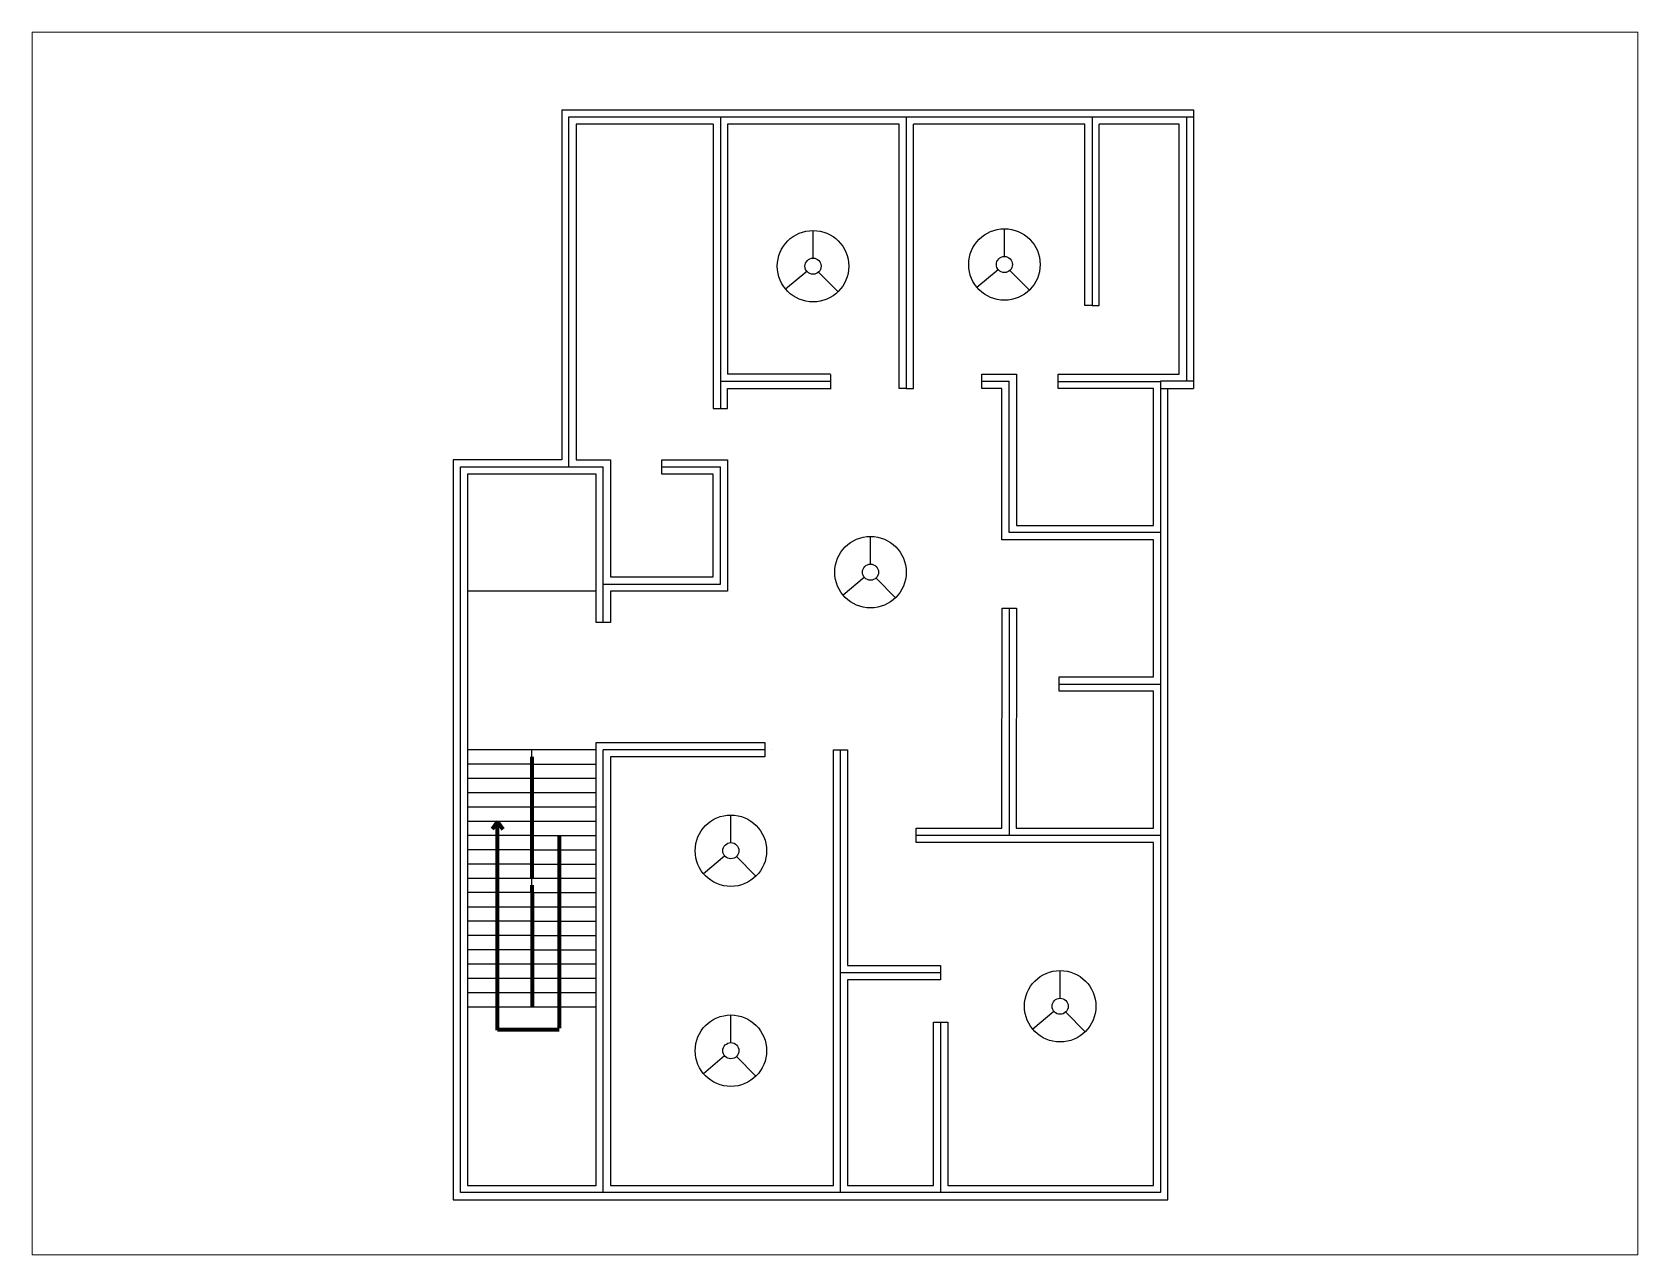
# Paper-space layout 'Layout1' of a CAD drawing. Header units: inches. Extents: x 1.05 to 9.45, y 0.8 to 7.2.
# The model-space entities are those that its viewports show. They can reach past a viewport. Long polylines and large blocks are cut down to what shows.
import ezdxf

# ---------------------------------------------------------------- set-up
doc = ezdxf.new("R2010")
doc.units = ezdxf.units.IN
doc.header["$LTSCALE"] = 5
doc.header["$MEASUREMENT"] = 0
doc.linetypes.add('DASHED', pattern=[0.75, 0.5, -0.25])

# ---------------------------------------------------------------- blocks, each defined once
blk = doc.blocks.new('f')
at = {"ltscale": 5}
for p, q in [((1063, 2459.2), (1063, 2478.6)), ((1058.6, 2449.9), (1043.8, 2437.5)), ((1066.9, 2449.5), (1080.5, 2435.7))]:
    blk.add_line(p, q, dxfattribs=at)
for radius in [25, 5.64]:
    blk.add_circle((1063, 2453.6), radius, dxfattribs=at)

msp = doc.modelspace()

# ---------------------------------------------------------------- linework, layer by layer
at = {"ltscale": 5}
for p, q in [((1445.1, 2658.7), (1887.1, 2658.7)), ((1445.1, 2658.7), (1445.1, 2413.7)), ((1887.1, 2658.7), (1887.1, 2463.7)), ((1551.1, 2648.7), (1455.1, 2648.7)), ((1455.1, 2648.7), (1455.1, 2413.7)), ((1551.1, 2648.7), (1551.1, 2449.5)), ((1681.1, 2648.7), (1561.1, 2648.7)), ((1561.1, 2648.7), (1561.1, 2473.6)), ((1681.1, 2463.7), (1681.1, 2648.7)), ((1811.1, 2648.7), (1691.1, 2648.7)), ((1691.1, 2463.7), (1691.1, 2648.7)), ((1811.1, 2521.7), (1811.1, 2648.7)), ((1877.1, 2648.7), (1821.1, 2648.7)), ((1821.1, 2521.7), (1821.1, 2648.7)), ((1877.1, 2473.7), (1877.1, 2648.7)), ((1816.1, 2521.7), (1811.1, 2521.7)), ((1816.1, 2521.7), (1821.1, 2521.7)), ((1633.1, 2473.6), (1561.1, 2473.6)), ((1633.1, 2473.5), (1633.1, 2463.5)), ((1739.1, 2463.7), (1739.1, 2473.7)), ((1739.1, 2473.7), (1758.2, 2473.7)), ((1758.2, 2473.7), (1763.2, 2473.7)), ((1763.2, 2473.7), (1763.2, 2367.7)), ((1792.5, 2463.7), (1792.5, 2473.7)), ((1792.5, 2473.7), (1877.1, 2473.7)), ((1561.1, 2449.5), (1561.1, 2463.6)), ((1561.1, 2463.6), (1633.5, 2463.6)), ((1686.1, 2463.7), (1681.1, 2463.7)), ((1686.1, 2463.7), (1691.1, 2463.7)), ((1753.1, 2463.7), (1739.1, 2463.7)), ((1753.1, 2453.7), (1753.1, 2463.7)), ((1793.2, 2463.7), (1792.5, 2463.7)), ((1859.2, 2463.7), (1793.2, 2463.7)), ((1859.2, 2367.7), (1859.2, 2463.7)), ((1864.1, 2463.7), (1887.1, 2463.7)), ((1869.1, 1895.7), (1869.1, 2463.7)), ((1551.1, 2449.5), (1561.1, 2449.5)), ((1753.1, 2357.7), (1753.1, 2453.7)), ((1445.1, 2413.7), (1369.1, 2413.7)), ((1369.1, 2413.7), (1369.1, 1895.7)), ((1455.1, 2413.7), (1474.1, 2413.7)), ((1474.1, 2413.7), (1479.1, 2413.7)), ((1479.1, 2413.7), (1479.1, 2331.7)), ((1515.1, 2403.7), (1515.1, 2413.7)), ((1515.1, 2413.7), (1556.1, 2413.7)), ((1556.1, 2413.7), (1561.1, 2413.7)), ((1561.1, 2413.7), (1561.1, 2326.7)), ((1469.1, 2403.7), (1379.1, 2403.7)), ((1379.1, 2403.7), (1379.1, 1905.7)), ((1469.1, 2299.7), (1469.1, 2403.7)), ((1551.1, 2403.7), (1515.1, 2403.7)), ((1551.1, 2331.7), (1551.1, 2403.7)), ((1763.2, 2367.7), (1859.2, 2367.7)), ((1859.1, 2357.7), (1753.1, 2357.7)), ((1859.1, 2261.7), (1859.1, 2357.7)), ((1479.1, 2331.7), (1551.1, 2331.7)), ((1561.1, 2326.7), (1561.1, 2321.7)), ((1469.1, 2321.7), (1379.2, 2321.7)), ((1561.1, 2321.7), (1479.1, 2321.7)), ((1479.1, 2321.7), (1479.1, 2299.7)), ((1753.1, 2155.7), (1753.2, 2309.7)), ((1753.2, 2309.7), (1763.2, 2309.7)), ((1758.2, 2309.7), (1758.2, 2309.7)), ((1763.2, 2309.7), (1763.1, 2155.7)), ((1479.1, 2299.7), (1469.1, 2299.7)), ((1793.2, 2251.7), (1793.2, 2261.7)), ((1793.2, 2261.7), (1859.1, 2261.7)), ((1859.1, 2251.7), (1793.2, 2251.7)), ((1859.1, 2155.7), (1859.1, 2251.7)), ((1469.1, 2210.7), (1469.1, 2215.7)), ((1469.1, 2215.7), (1587.1, 2215.7)), ((1587.1, 2215.7), (1587.1, 2205.7)), ((1469.1, 2210.7), (1379.2, 2210.7)), ((1424.1, 2205.7), (1424.1, 2210.7)), ((1469.1, 1905.7), (1469.1, 2210.7)), ((1587.1, 2205.7), (1479.1, 2205.7)), ((1479.1, 2205.7), (1479.1, 1905.7)), ((1592.1, 2210.7), (1592.1, 2210.7)), ((1592.1, 2210.7), (1592.1, 2210.7)), ((1635.1, 2205.7), (1635.1, 2210.7)), ((1635.1, 2210.7), (1645.1, 2210.7)), ((1635.1, 1905.7), (1635.1, 2205.7)), ((1645.1, 2210.7), (1645.1, 2059.7)), ((1424.1, 2200.7), (1379.1, 2200.7)), ((1424.1, 2200.7), (1469.1, 2200.7)), ((1379.2, 2190.8), (1424.2, 2190.8)), ((1379.2, 2180.8), (1424.2, 2180.8)), ((1424.1, 2190.7), (1469.1, 2190.7)), ((1424.1, 2180.7), (1469.1, 2180.7)), ((1379.2, 2170.8), (1424.2, 2170.8)), ((1424.1, 2170.7), (1469.1, 2170.7)), ((1379.2, 2160.8), (1424.2, 2160.8)), ((1424.1, 2160.7), (1469.1, 2160.7)), ((1379.2, 2150.8), (1424.2, 2150.8)), ((1424.1, 2150.7), (1469.1, 2150.7)), ((1693.1, 2145.7), (1693.1, 2155.7)), ((1693.1, 2155.7), (1753.1, 2155.7)), ((1763.1, 2155.7), (1859.1, 2155.7)), ((1379.2, 2140.8), (1424.2, 2140.8)), ((1424.1, 2140.7), (1469.1, 2140.7)), ((1859.1, 2145.7), (1693.1, 2145.7)), ((1859.1, 1905.7), (1859.1, 2145.7)), ((1379.2, 2130.8), (1424.2, 2130.8)), ((1424.1, 2130.7), (1469.1, 2130.7)), ((1379.2, 2120.8), (1424.2, 2120.8)), ((1424.1, 2115.8), (1424.1, 2120.8)), ((1424.1, 2120.7), (1469.1, 2120.7)), ((1424.4, 2110.7), (1379.4, 2110.7)), ((1424.4, 2110.7), (1469.4, 2110.7)), ((1379.4, 2100.8), (1424.4, 2100.8)), ((1379.4, 2090.8), (1424.4, 2090.8)), ((1424.4, 2100.7), (1469.4, 2100.7)), ((1424.4, 2090.7), (1469.4, 2090.7)), ((1379.4, 2080.8), (1424.4, 2080.8)), ((1424.4, 2080.7), (1469.4, 2080.7)), ((1379.4, 2070.8), (1424.4, 2070.8)), ((1424.4, 2070.7), (1469.4, 2070.7)), ((1379.4, 2060.8), (1424.4, 2060.8)), ((1424.4, 2060.7), (1469.4, 2060.7)), ((1645.1, 2059.7), (1710, 2059.7)), ((1710, 2059.7), (1710, 2049.7)), ((1379.4, 2050.8), (1424.4, 2050.8)), ((1424.4, 2050.7), (1469.4, 2050.7)), ((1710, 2049.7), (1645.1, 2049.7)), ((1645.1, 2049.7), (1645.1, 1905.7)), ((1379.4, 2040.8), (1424.4, 2040.8)), ((1424.4, 2040.7), (1469.4, 2040.7)), ((1379.4, 2030.8), (1424.4, 2030.8)), ((1424.4, 2030.7), (1469.4, 2030.7)), ((1705.1, 1905.7), (1705.1, 2020)), ((1705.1, 2020), (1715.1, 2020)), ((1715.1, 2020), (1715.1, 1905.7)), ((1379.1, 1905.7), (1469.1, 1905.7)), ((1479.1, 1905.7), (1635.1, 1905.7)), ((1645.1, 1905.7), (1705.1, 1905.7)), ((1715.1, 1905.7), (1859.1, 1905.7)), ((1369.1, 1895.7), (1869.1, 1895.7))]:
    msp.add_line(p, q, dxfattribs=at)
at = {"color": 1, "linetype": 'DASHED', "ltscale": 5}
for p, q in [((1450.1, 2653.7), (1474.1, 2653.7)), ((1450.1, 2408.7), (1450.1, 2653.7)), ((1474.1, 2653.7), (1556.1, 2653.7)), ((1556.1, 2653.7), (1686.1, 2653.7)), ((1556.1, 2653.7), (1556.1, 2449.5)), ((1686.1, 2653.7), (1816.1, 2653.7)), ((1686.1, 2653.7), (1686.1, 2463.7)), ((1816.1, 2653.7), (1887.1, 2653.7)), ((1816.1, 2653.7), (1816.1, 2521.7)), ((1882.1, 2653.7), (1882.1, 2468.7)), ((1633.1, 2468.6), (1556.1, 2468.6)), ((1739.1, 2468.7), (1758.2, 2468.7)), ((1758.2, 2362.7), (1758.2, 2468.7)), ((1792.5, 2468.5), (1863.5, 2468.5)), ((1887.1, 2468.7), (1864.1, 2468.7)), ((1864.1, 2468.7), (1864.1, 2362.7)), ((1374.1, 2326.7), (1374.1, 2408.7)), ((1374.1, 2408.7), (1450.1, 2408.7)), ((1450.1, 2408.7), (1474.1, 2408.7)), ((1474.1, 2299.7), (1474.1, 2408.7)), ((1515.1, 2408.7), (1556.1, 2408.7)), ((1556.1, 2326.7), (1556.1, 2408.7)), ((1864.2, 2362.7), (1758.2, 2362.7)), ((1864.1, 2362.7), (1864.1, 2256.7)), ((1374.1, 2210.7), (1374.1, 2326.7)), ((1474.1, 2326.7), (1556.1, 2326.7)), ((1758.2, 2309.7), (1758.1, 2150.7)), ((1793.2, 2256.7), (1864.1, 2256.7)), ((1864.1, 2256.7), (1864.1, 2150.7)), ((1374.1, 1900.7), (1374.1, 2210.7)), ((1474.1, 1900.7), (1474.1, 2210.7)), ((1587.1, 2210.7), (1474.1, 2210.7)), ((1640.1, 2054.7), (1640.1, 2210.7)), ((1758.1, 2150.7), (1693.1, 2150.7)), ((1864.1, 2150.7), (1758.1, 2150.7)), ((1864.1, 2150.7), (1864.1, 2054.7)), ((1640.1, 1900.7), (1640.1, 2054.7)), ((1640.1, 2054.7), (1710.1, 2054.7)), ((1864.1, 2054.7), (1864.1, 1900.7)), ((1710.1, 2020), (1710.1, 1900.7)), ((1474.1, 1900.7), (1374.1, 1900.7)), ((1640.1, 1900.7), (1474.1, 1900.7)), ((1710.1, 1900.7), (1640.1, 1900.7)), ((1864.1, 1900.7), (1710.1, 1900.7))]:
    msp.add_line(p, q, dxfattribs=at)
at = {"lineweight": 158, "ltscale": 5}
for p, q in [((1424.1, 2205.7), (1424.1, 2200.7)), ((1424.1, 2200.7), (1424.1, 2195.7)), ((1424.1, 2195.7), (1424.1, 2190.7)), ((1403, 2190.4), (1403, 2190.8)), ((1424.1, 2190.7), (1424.1, 2185.7)), ((1424.1, 2185.7), (1424.1, 2180.7)), ((1424.1, 2180.7), (1424.1, 2175.7)), ((1424.1, 2175.7), (1424.1, 2170.7)), ((1424.1, 2170.7), (1424.1, 2165.7)), ((1400, 2160.2), (1396.3, 2155.1)), ((1400, 2160.2), (1403.8, 2155.1)), ((1400, 2014.4), (1400, 2159.8)), ((1424.1, 2165.7), (1424.1, 2160.7)), ((1424.1, 2160.7), (1424.1, 2155.7)), ((1424.1, 2155.7), (1424.1, 2150.7)), ((1424.1, 2150.7), (1424.1, 2145.7)), ((1443.2, 2150.5), (1443.2, 2015.7)), ((1424.1, 2145.7), (1424.1, 2140.7)), ((1424.1, 2140.7), (1424.1, 2135.7)), ((1424.1, 2135.7), (1424.1, 2130.7)), ((1424.1, 2130.7), (1424.1, 2125.7)), ((1424.1, 2125.7), (1424.1, 2120.7)), ((1424.1, 2115.8), (1424.1, 2110.8)), ((1424.4, 2110.7), (1424.4, 2105.7)), ((1424.4, 2105.7), (1424.4, 2100.7)), ((1403.3, 2100.4), (1403.3, 2100.8)), ((1424.4, 2100.7), (1424.4, 2095.7)), ((1424.4, 2095.7), (1424.4, 2090.7)), ((1424.4, 2090.7), (1424.4, 2085.7)), ((1424.4, 2085.7), (1424.4, 2080.7)), ((1424.4, 2080.7), (1424.4, 2075.7)), ((1424.4, 2075.7), (1424.4, 2070.7)), ((1424.4, 2070.7), (1424.4, 2065.7)), ((1424.4, 2065.7), (1424.4, 2060.7)), ((1424.4, 2060.7), (1424.4, 2055.7)), ((1424.4, 2055.7), (1424.4, 2050.7)), ((1424.4, 2050.7), (1424.4, 2045.7)), ((1424.4, 2045.7), (1424.4, 2040.7)), ((1424.4, 2040.7), (1424.4, 2035.7)), ((1424.4, 2035.7), (1424.4, 2030.7)), ((1443.2, 2014.7), (1400, 2014.7))]:
    msp.add_line(p, q, dxfattribs=at)

# ---------------------------------------------------------------- block references
for p in [(557.9, 95.6), (691.8, 96.8), (598.1, -118.6), (500.4, -313.6), (730.8, -422.5), (500.4, -453.6)]:
    msp.add_blockref('f', p)

psp = doc.layouts.get("Layout1")

# ---------------------------------------------------------------- viewports
at = {"layer": '0', "ltscale": 5}
psp.add_viewport(center=(5.25, 4), size=(8.4, 6.4), view_center_point=(1636.2563, 2285.0698), view_height=856.069314, dxfattribs=at)

doc.saveas('drawing.dxf')
